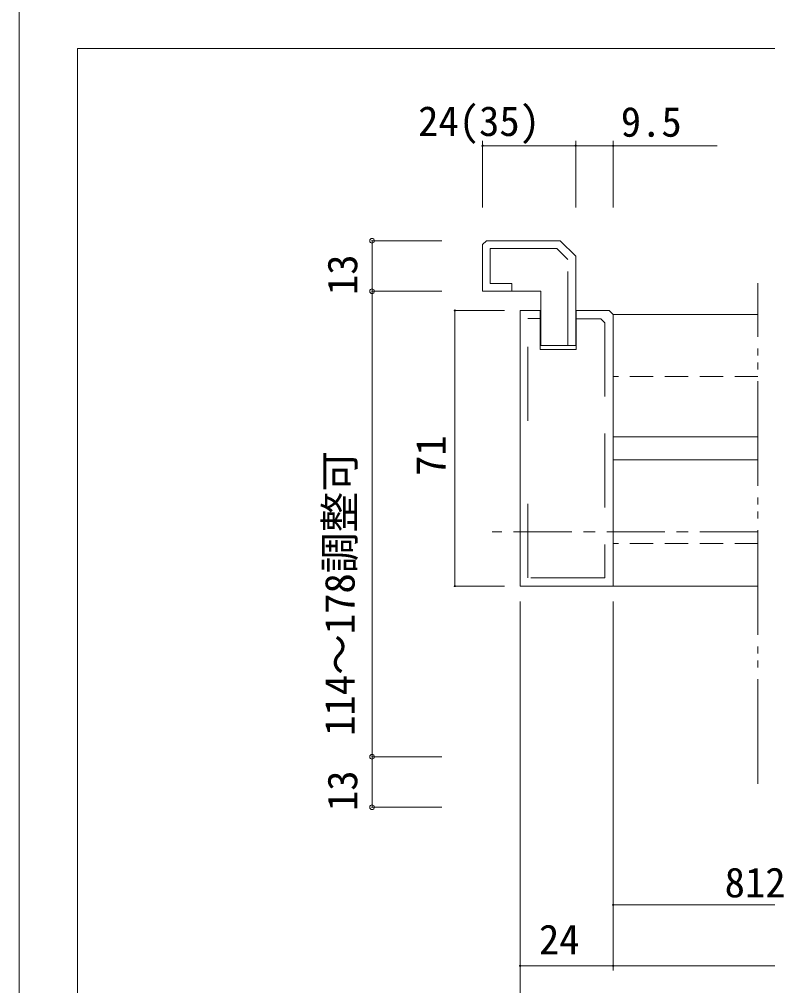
# Model space of a CAD drawing. Units: millimetres on the paper, enlarged 10 times, with parts at other scales. Extents: x -2000 to 2000, y -1385 to 1385.
# Drawn here: x -2000 to -1357, y -923 to -92 of the extents above; entities that cross this region are included whole.
import ezdxf
from ezdxf.enums import TextEntityAlignment as Align

# ---------------------------------------------------------------- set-up
doc = ezdxf.new("R2010")
doc.units = ezdxf.units.MM
doc.header["$LTSCALE"] = 10
doc.header["$PDMODE"] = 32
doc.header["$PDSIZE"] = 4
for name, pattern in [('CHAIN1', [8, 5, -1, 1, -1]), ('DOUBLE_CHAIN2', [12.8, 9, -1, 0.6, -0.6, 0.6, -1]), ('USER2', [9.525, 6.35, -3.175]), ('USER9', [3, 2, -1])]:
    doc.linetypes.add(name, pattern=pattern)
doc.layers.add('1-1_0', color=7, linetype='Continuous', lineweight=20)
doc.layers.add('2-0_18', color=7, linetype='Continuous', lineweight=18)
doc.styles.add('ＭＳ ゴシック', font='')
doc.styles.get('ＭＳ ゴシック').set_extended_font_data('MS Gothic')

msp = doc.modelspace()

# ---------------------------------------------------------------- linework, layer by layer
at = {"layer": '1-1_0'}
for p in [(380, -117.5), (380, -117.5), (-1950, -1017.5)]:
    msp.add_line(p, (-1950, -117.5), dxfattribs=at)
msp.add_lwpolyline([(-2000, -1385), (2000, -1385), (2000, 1385), (-2000, 1385)], close=True, dxfattribs=at)
at = {"layer": '2-0_18', "color": 4, "lineweight": 9}
for p, q in [((-1601.92, -254.15), (-1601.92, -196.89)), ((-1521.92, -254.15), (-1521.92, -196.89)), ((-1521.92, -254.15), (-1521.92, -196.89)), ((-1489.76, -254.15), (-1489.76, -196.89)), ((-1601.92, -201.06), (-1521.92, -201.06)), ((-1521.92, -201.06), (-1400.31, -201.06)), ((-1696.89, -282.76), (-1636.89, -282.76)), ((-1696.89, -326.09), (-1636.89, -326.09)), ((-1583.09, -342.76), (-1625.81, -342.76)), ((-1625.81, -579.42), (-1625.81, -342.76)), ((-1583.09, -579.42), (-1625.81, -579.42)), ((-1569.76, -592.76), (-1569.76, -909.84)), ((-1569.76, -592.76), (-1569.76, -963.73)), ((-1489.76, -592.76), (-1489.76, -909.84)), ((-1489.76, -592.76), (-1489.76, -857.39)), ((-1489.76, -592.76), (-1489.76, -909.84)), ((-1696.89, -726.09), (-1636.89, -726.09)), ((-1224.62, -853.23), (-1489.76, -853.23)), ((-1569.76, -905.67), (-1489.76, -905.67)), ((-79.13, -905.67), (-1489.76, -905.67))]:
    msp.add_line(p, q, dxfattribs=at)
at = {"layer": '2-0_18', "linetype": 'DOUBLE_CHAIN2', "lineweight": 20}
msp.add_line((-1365.26, -749.33), (-1365.26, -319.23), dxfattribs=at)
at = {"layer": '2-0_18', "lineweight": 20}
for p, q in [((-1601.92, -326.09), (-1551.92, -326.09)), ((-1551.92, -326.09), (-1551.92, -372.76)), ((-1569.76, -579.42), (-1569.76, -342.76)), ((-1552.42, -342.76), (-1569.76, -342.76)), ((-1521.42, -342.76), (-1521.42, -376.09)), ((-1493.09, -342.76), (-1521.42, -342.76)), ((-1489.76, -346.09), (-1493.09, -342.76)), ((-1489.76, -346.09), (-1489.76, -579.42)), ((-1365.26, -346.09), (-1489.76, -346.09)), ((-1551.92, -372.76), (-1521.92, -372.76)), ((-1365.26, -451.09), (-1489.76, -451.09)), ((-1365.26, -471.09), (-1489.76, -471.09)), ((-1489.76, -579.42), (-1569.76, -579.42)), ((-1365.26, -579.42), (-1489.76, -579.42))]:
    msp.add_line(p, q, dxfattribs=at)
at = {"layer": '2-0_18', "linetype": 'USER2', "lineweight": 20}
for p, q in [((-1552.42, -349.42), (-1563.09, -349.42)), ((-1563.09, -437.42), (-1563.09, -349.42)), ((-1500.2, -349.86), (-1521.42, -349.86)), ((-1500.2, -349.86), (-1496.86, -353.2)), ((-1496.86, -353.2), (-1496.86, -572.32)), ((-1563.09, -572.32), (-1563.09, -484.32)), ((-1496.86, -572.32), (-1563.09, -572.32))]:
    msp.add_line(p, q, dxfattribs=at)
at = {"layer": '2-0_18', "linetype": 'USER9'}
for p, q in [((-1365.26, -399.42), (-1489.76, -399.42)), ((-1365.26, -542.76), (-1489.76, -542.76))]:
    msp.add_line(p, q, dxfattribs=at)
at = {"layer": '2-0_18', "linetype": 'CHAIN1', "lineweight": 20}
msp.add_line((-1365.26, -532.77), (-1593.68, -532.77), dxfattribs=at)
at = {"layer": '2-0_18', "color": 4, "lineweight": 9}
msp.add_lwpolyline([(-1696.89, -282.76), (-1696.89, -769.42), (-1636.89, -769.42)], dxfattribs=at)
at = {"layer": '2-0_18', "lineweight": 20}
for points in [[(-1521.92, -372.76), (-1521.92, -296.09), (-1535.26, -282.76), (-1598.59, -282.76), (-1601.92, -286.09), (-1601.92, -326.09)], [(-1521.42, -376.09), (-1552.42, -376.09), (-1552.42, -342.76)]]:
    msp.add_lwpolyline(points, dxfattribs=at)
at = {"layer": '2-0_18', "linetype": 'USER2', "lineweight": 20}
msp.add_lwpolyline([(-1528.59, -372.76), (-1528.59, -298.85), (-1538.02, -289.42), (-1595.26, -289.42), (-1595.26, -319.42), (-1576.92, -319.42), (-1576.92, -326.09)], dxfattribs=at)
at = {"layer": '2-0_18', "color": 4, "lineweight": 9}
for centre, start, end in [((-1601.92, -201.06), 0, 180), ((-1601.92, -201.06), 0, 180), ((-1601.92, -201.06), 180, 0), ((-1601.92, -201.06), 180, 0), ((-1521.92, -201.06), 0, 180), ((-1521.92, -201.06), 0, 180), ((-1521.92, -201.06), 0, 180), ((-1521.92, -201.06), 0, 180), ((-1521.92, -201.06), 180, 0), ((-1521.92, -201.06), 180, 0), ((-1521.92, -201.06), 180, 0), ((-1521.92, -201.06), 180, 0), ((-1489.76, -201.06), 0, 180), ((-1489.76, -201.06), 0, 180), ((-1489.76, -201.06), 180, 0), ((-1489.76, -201.06), 180, 0), ((-1625.81, -342.76), 90, 270), ((-1625.81, -342.76), 270, 90), ((-1625.81, -579.42), 90, 270), ((-1625.81, -579.42), 270, 90), ((-1489.76, -853.23), 0, 180), ((-1489.76, -853.23), 180, 0), ((-1569.76, -905.67), 0, 180), ((-1569.76, -905.67), 180, 0), ((-1489.76, -905.67), 0, 180), ((-1489.76, -905.67), 0, 180), ((-1489.76, -905.67), 180, 0), ((-1489.76, -905.67), 180, 0)]:
    msp.add_arc(centre, 0.521, start, end, dxfattribs=at)
at = {"layer": '2-0_18', "color": 4}
for p in [(-1696.89, -282.76), (-1696.89, -326.09), (-1696.89, -726.09), (-1696.89, -769.42)]:
    msp.add_point(p, dxfattribs=at)

# ---------------------------------------------------------------- texts
at = {"layer": '2-0_18', "style": 'ＭＳ ゴシック'}
for s, p in [('24(35)', (-1657.3, -200.44)), ('9.5', (-1483.16, -201.06)), ('812', (-1393.92, -854.57)), ('24', (-1553.48, -903.59))]:
    msp.add_text(s, height=25.66, dxfattribs=at).set_placement(p, align=Align.BOTTOM_LEFT)
for s, p in [('13', (-1701.89, -329.42)), ('71', (-1625.81, -484.81)), ('114～178調整可', (-1704.19, -708.13)), ('13', (-1701.89, -772.76))]:
    msp.add_text(s, height=25.66, rotation=90, dxfattribs=at).set_placement(p, align=Align.BOTTOM_LEFT)

doc.saveas('drawing.dxf')
